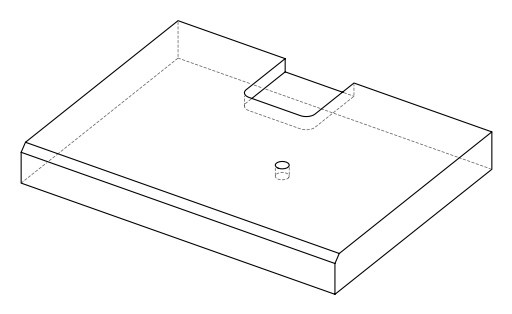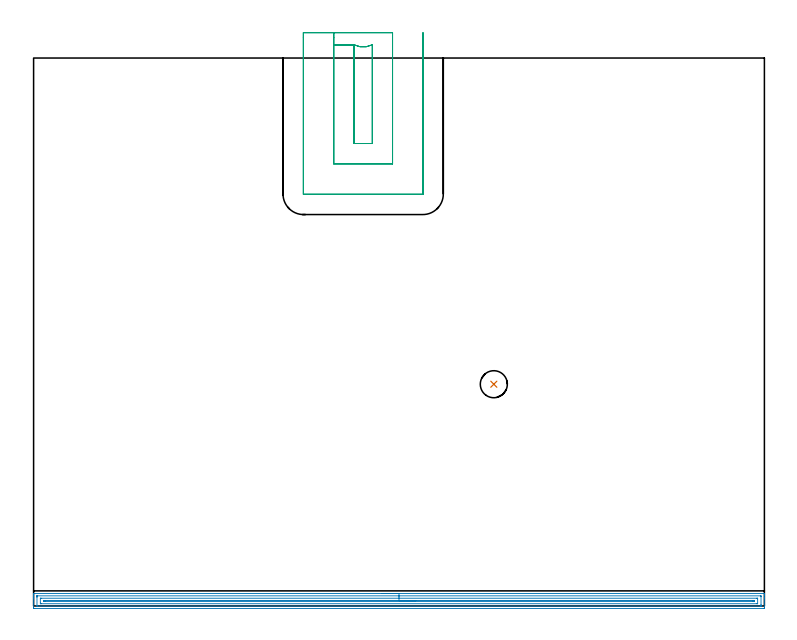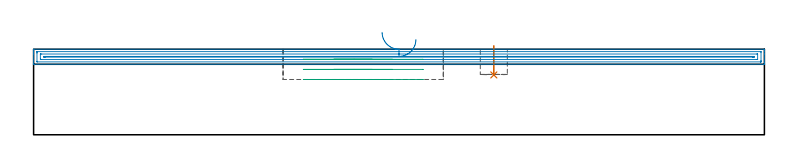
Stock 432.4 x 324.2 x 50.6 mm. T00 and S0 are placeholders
(PLAN: 3 operations, 2 tool changes, 18.5 min)
(1 INDEXABLE_INSERT_DRILL_BLIND_HOLE_FROM_SOLID | STEP1POCKET | NXT0302_003 | 0.07 min | 3011 mm3)
(2 AREA_MILL | FG_CHAMFER_SURFACE | UGT0205_001 | 14 min | 17125 mm3)
(3 MILL_SLOT | SLOT_PARTIAL_RECTANGULAR | UGT0201_106 | Follow Part, ap 6, ae 75% | 4.41 min | 156018 mm3)
(TOOL NXT0302_003 | Index. Insert Drill 16mm [880-D1600L20-05] | D16 PA176 FL80 Z2)
(TOOL UGT0205_001 | Chamfer Mill 20 x 3 x 45 deg. | D20 FL50 Z2)
(TOOL UGT0201_106 | End Mill 24 mm | D24 FL25 Z2)
(OP 1 INDEXABLE_INSERT_DRILL_BLIND_HOLE_FROM_SOLID)
G17 G21 G94 G90
T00 M6
G54
G17 G0 G90 X272.3 Y131.2 S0 M3
G43 Z60.6 H1
G94 G81 G98 Z35.4 F250. R52.6
G80
M5
M2
(OP 2 AREA_MILL)
G17 G21 G94 G90
T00 M6
G54
G17 G0 G90 X206.2 Y7.4 S1061 M3
G43 Z60.6 H0
G94 G1 X206.238 Z59.728 F250.
X206.352 Z58.863
X206.541 Z58.012
X206.803 Z57.18
X207.137 Z56.374
X207.54 Z55.6
X208.008 Z54.864
X208.54 Z54.172
X209.129 Z53.529
X209.772 Z52.939
X210.464 Z52.408
X211.2 Z51.94
X211.974 Z51.537
X212.78 Z51.203
X213.612 Z50.941
X214.464 Z50.752
X215.328 Z50.638
X216.2 Z50.6
X432.241
X432.39 Y7.405 Z50.595
X432.392 Y7.388 Z50.579
X432.4 Y7.053 Z50.252
Y6.685 Z49.885
Y6.041 Z49.236
Y4.836 Z48.033
Y4.275 Z47.469
Y-0.744 Z42.453
X432.397 Y-1.024 Z42.173
X432.391 Y-1.492 Z41.706
X432.266 Y-1.495 Z41.703
X431.791 Y-1.5 Z41.7
X0.609
X0.134 Y-1.495 Z41.703
X0.009 Y-1.492 Z41.706
X0. Y-1.024 Z42.173
Y4.275 Z47.469
Y4.836 Z48.033
Y5.158 Z48.354
Y5.719 Z48.915
Y6.041 Z49.236
Y7.053 Z50.253
X0.008 Y7.388 Z50.579
X0.01 Y7.405 Z50.595
X0.159 Y7.4 Z50.6
X216.2
Y5.986 Z49.186
X430.062 Y5.985 Z49.185
X430.387 Y5.979 Z49.179
X430.392 Y5.875 Z49.075
X430.399 Y5.652 Z48.852
X430.4 Y0.742 Z43.942
X430.399 Y0.353 Z43.553
X430.391 Y-0.038 Z43.162
X430.388 Y-0.08 Z43.12
X430.37 Y-0.082 Z43.118
X430.319 Y-0.084 Z43.116
X430.215 Y-0.085 Z43.115
X430.005 Y-0.086 Z43.114
X2.338 Y-0.085 Z43.115
X2.013 Y-0.079 Z43.121
X2.008 Y0.025 Z43.225
X2.001 Y0.248 Z43.448
X2. Y5.158 Z48.358
X2.001 Y5.547 Z48.747
X2.009 Y5.938 Z49.138
X2.012 Y5.98 Z49.18
X2.03 Y5.982 Z49.182
X2.081 Y5.984 Z49.184
X2.185 Y5.985 Z49.185
X2.395 Y5.986 Z49.186
X216.2
Y4.571 Z47.771
X427.92
X428.22 Y4.57 Z47.77
X428.32 Y4.568 Z47.768
X428.39 Y4.565 Z47.765
X428.395 Y4.453 Z47.653
X428.399 Y4.275 Z47.475
Y1.448 Z44.648
X428.396 Y1.388 Z44.588
X428.39 Y1.345 Z44.545
X428.367 Y1.335 Z44.535
X428.22 Y1.333 Z44.533
X427.627 Y1.329 Z44.529
X4.48
X4.18 Y1.33 Z44.53
X4.08 Y1.332 Z44.532
X4.01 Y1.335 Z44.535
X4.005 Y1.447 Z44.647
X4.001 Y1.625 Z44.825
Y4.452 Z47.652
X4.004 Y4.512 Z47.712
X4.01 Y4.555 Z47.755
X4.033 Y4.565 Z47.765
X4.18 Y4.567 Z47.767
X4.773 Y4.571 Z47.771
X216.2
Y3.157 Z46.357
X425.542
X425.78 Y3.156 Z46.356
X426.197 Y3.151 Z46.351
X426.39 Y3.147 Z46.347
X426.391 Y2.95 Z46.15
X426.39 Y2.753 Z45.953
X426.192 Y2.748 Z45.948
X425.779 Y2.744 Z45.944
X425.542 Y2.743 Z45.943
X425.305
X6.858
X6.62 Y2.744 Z45.944
X6.203 Y2.749 Z45.949
X6.01 Y2.753 Z45.953
X6.009 Y2.95 Z46.15
X6.01 Y3.147 Z46.347
X6.207 Y3.153 Z46.353
X6.439 Y3.156 Z46.356
X6.858 Y3.157 Z46.357
X7.095
X216.2
X217.072 Z46.395
X217.936 Z46.509
X218.788 Z46.698
X219.62 Z46.96
X220.426 Z47.294
X221.2 Z47.697
X221.936 Z48.166
X222.628 Z48.697
X223.271 Z49.286
X223.86 Z49.929
X224.392 Z50.622
X224.86 Z51.357
X225.263 Z52.131
X225.597 Z52.937
X225.859 Z53.769
X226.048 Z54.621
X226.162 Z55.486
X226.2 Z56.357
G0 Z60.6
M5
M2
(OP 3 MILL_SLOT)
G17 G21 G94 G90
T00 M6
G54
G17 G0 G90 X177.6 Y339.2 S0 M3
G43 Z60.6 H0
Z44.633
G94 G1 Y336.2 F250.
Y332.029 F500.
X189.6
G3 X200.4 Y332.029 R12.
G1 Y273.6
X189.6
Y332.029
X177.6
Y261.6
X212.4
Y336.2
Y339.2 F250.
X159.6
Y336.2
Y243.7 F500.
X159.605 Y243.645
X159.645 Y243.605
X159.7 Y243.6
X230.3
X230.355 Y243.605
X230.395 Y243.645
X230.4 Y243.7
Y336.2
Y339.2 F250.
G0 X177.6 Z38.667
G1 Y336.2
Y332.029 F500.
X189.6
G3 X200.4 Y332.029 R12.
G1 Y273.6
X189.6
Y332.029
X177.6
Y261.6
X212.4
Y336.2
Y339.2 F250.
X159.6
Y336.2
Y243.7 F500.
X159.605 Y243.645
X159.645 Y243.605
X159.7 Y243.6
X230.3
X230.355 Y243.605
X230.395 Y243.645
X230.4 Y243.7
Y336.2
Y339.2 F250.
G0 X177.6 Z32.7
G1 Y336.2
Y332.029 F500.
X189.6
G3 X200.4 Y332.029 R12.
G1 Y273.6
X189.6
Y332.029
X177.6
Y261.6
X212.4
Y336.2
Y339.2 F250.
X159.6
Y336.2
Y243.7 F500.
X159.605 Y243.645
X159.645 Y243.605
X159.7 Y243.6
X230.3
X230.355 Y243.605
X230.395 Y243.645
X230.4 Y243.7
Y336.2
Y339.2 F250.
G0 Z60.6
M5
M2
